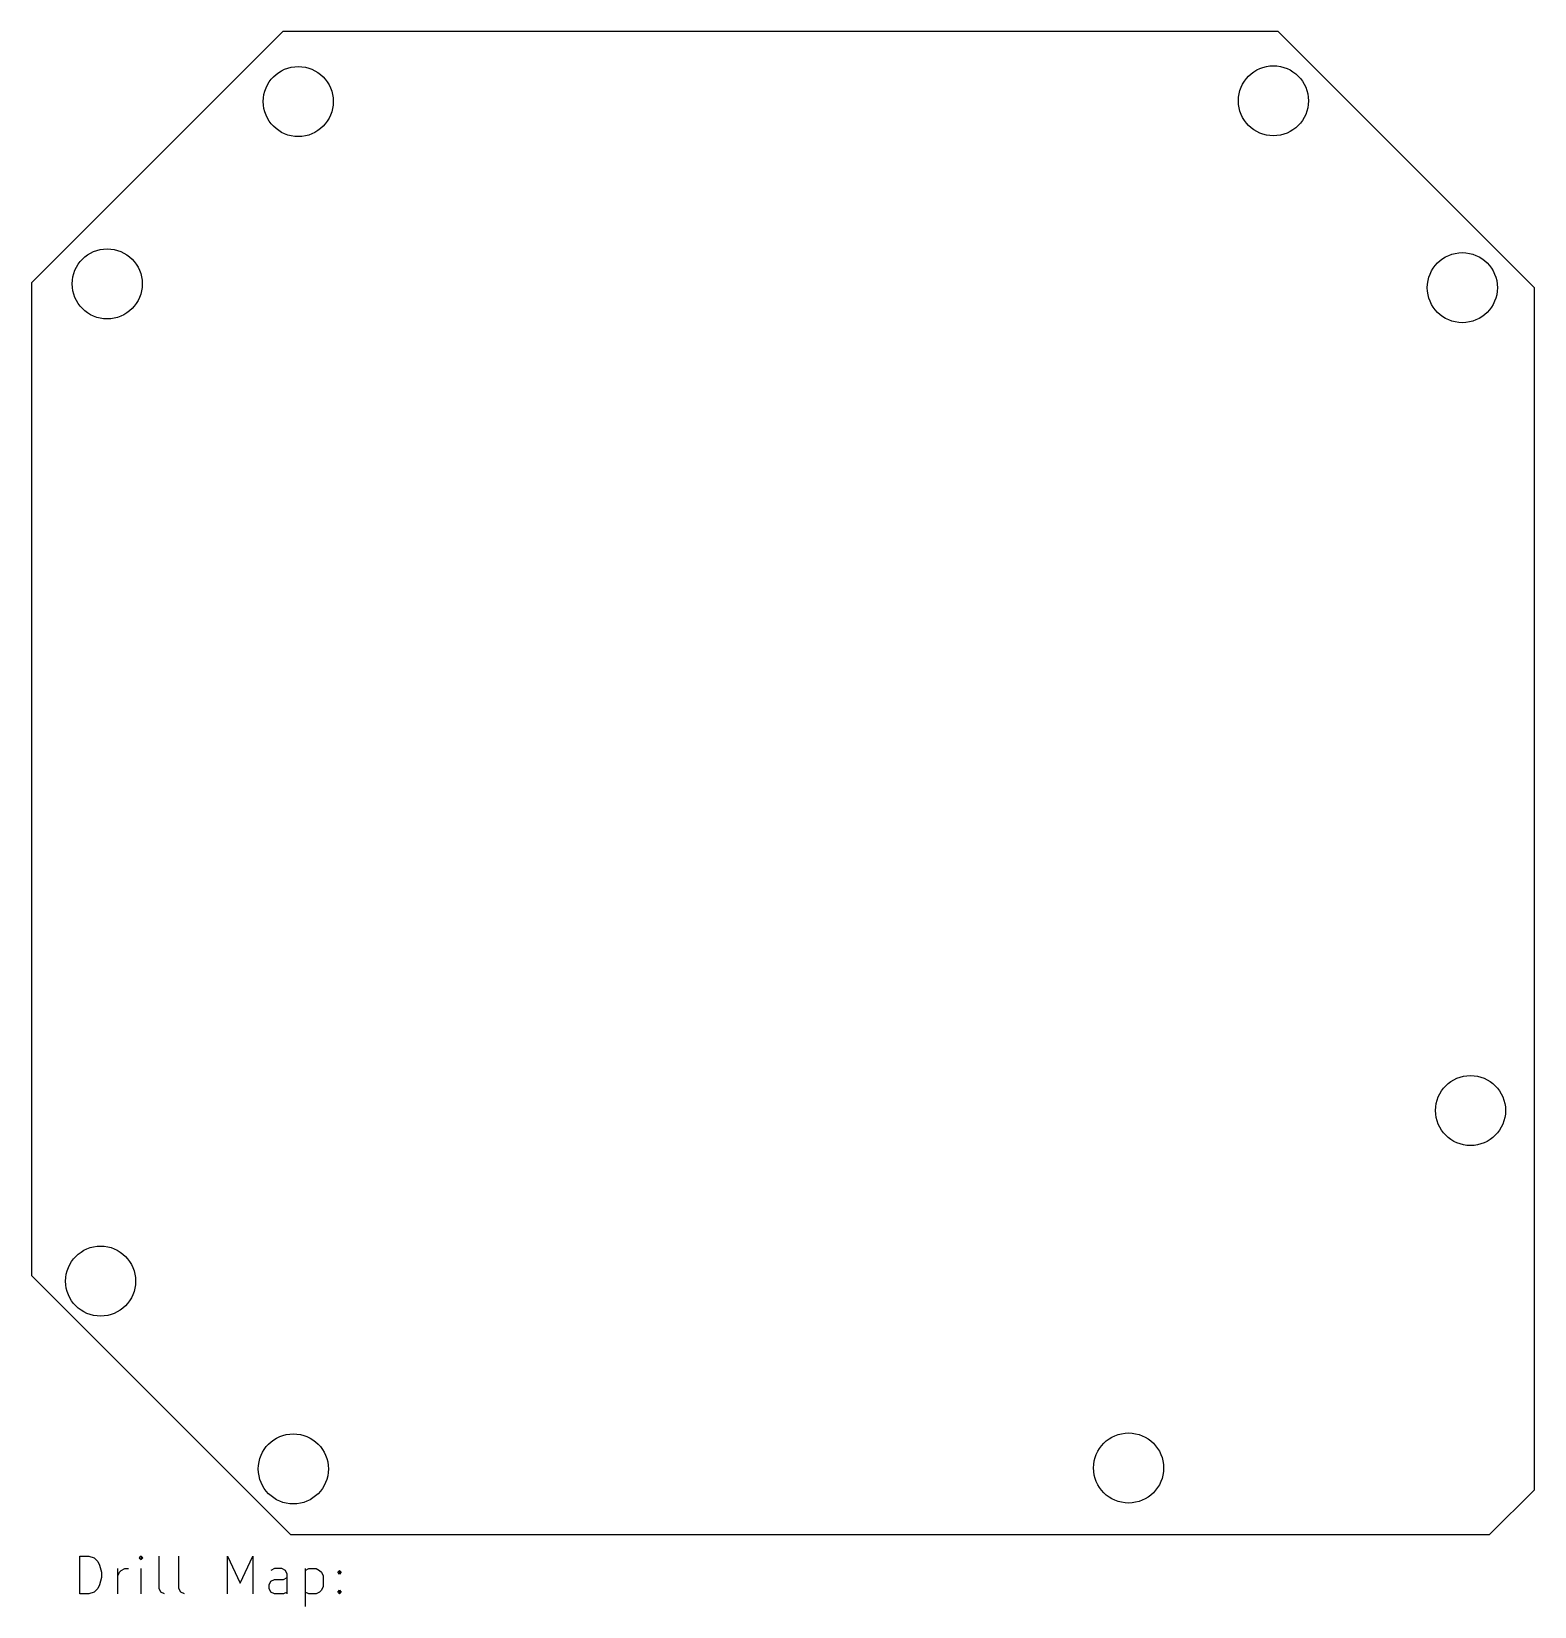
# Model space of a CAD drawing. Extents: x 140.3 to 219.7, y -144.5 to -61.3.
import ezdxf

# ---------------------------------------------------------------- set-up
doc = ezdxf.new("R2010")
doc.units = 0
doc.layers.add('BLACK', color=7, linetype='CONTINUOUS')

msp = doc.modelspace()

# ---------------------------------------------------------------- linework, layer by layer
at = {"layer": 'BLACK', "linetype": 'CONTINUOUS'}
for p, q in [((153.586, -61.2746), (140.306, -74.5546)), ((206.146, -61.2746), (153.586, -61.2746)), ((219.686, -74.8146), (206.146, -61.2746)), ((140.306, -74.5546), (140.306, -126.985)), ((219.686, -138.295), (219.686, -74.8146)), ((140.306, -126.985), (153.986, -140.665)), ((217.316, -140.665), (219.686, -138.295)), ((153.986, -140.665), (205.836, -140.665)), ((205.836, -140.665), (217.316, -140.665)), ((142.857, -143.794), (142.857, -141.794)), ((142.857, -141.794), (143.333, -141.794)), ((143.333, -141.794), (143.619, -141.89)), ((143.619, -141.89), (143.809, -142.08)), ((143.809, -142.08), (143.904, -142.271)), ((146.095, -141.794), (146, -141.89)), ((146, -141.89), (146.095, -141.985)), ((146.19, -141.89), (146.095, -141.794)), ((146.095, -141.794), (146.095, -141.985)), ((146.095, -141.985), (146.19, -141.89)), ((147.047, -143.509), (147.047, -141.794)), ((148.095, -143.509), (148.095, -141.794)), ((150.666, -143.794), (150.666, -141.794)), ((150.666, -141.794), (151.333, -143.223)), ((151.333, -143.223), (152, -141.794)), ((152, -141.794), (152, -143.794)), ((143.904, -142.271), (144, -142.651)), ((144, -142.937), (143.904, -143.318)), ((144, -142.651), (144, -142.937)), ((144.857, -143.794), (144.857, -142.461)), ((144.857, -142.842), (144.952, -142.651)), ((144.952, -142.651), (145.047, -142.556)), ((145.047, -142.556), (145.238, -142.461)), ((145.238, -142.461), (145.428, -142.461)), ((146.095, -143.794), (146.095, -142.461)), ((153.142, -142.461), (152.952, -142.556)), ((152.952, -143.128), (153.142, -143.032)), ((153.523, -142.461), (153.142, -142.461)), ((153.142, -143.032), (153.619, -143.032)), ((153.714, -142.556), (153.523, -142.461)), ((153.619, -143.032), (153.809, -142.937)), ((153.809, -142.747), (153.714, -142.556)), ((153.809, -143.794), (153.809, -142.747)), ((154.761, -142.461), (154.761, -144.461)), ((154.761, -142.556), (154.952, -142.461)), ((154.952, -142.461), (155.333, -142.461)), ((155.333, -142.461), (155.523, -142.556)), ((155.523, -142.556), (155.619, -142.651)), ((155.619, -142.651), (155.714, -142.842)), ((155.714, -142.842), (155.714, -143.413)), ((156.476, -142.651), (156.571, -142.556)), ((156.571, -142.747), (156.476, -142.651)), ((156.571, -142.556), (156.666, -142.651)), ((156.571, -142.556), (156.571, -142.747)), ((156.666, -142.651), (156.571, -142.747)), ((143.333, -143.794), (142.857, -143.794)), ((143.619, -143.699), (143.333, -143.794)), ((143.809, -143.509), (143.619, -143.699)), ((143.904, -143.318), (143.809, -143.509)), ((147.142, -143.699), (147.047, -143.509)), ((147.333, -143.794), (147.142, -143.699)), ((148.19, -143.699), (148.095, -143.509)), ((148.381, -143.794), (148.19, -143.699)), ((152.857, -143.318), (152.952, -143.128)), ((152.857, -143.509), (152.857, -143.318)), ((152.952, -143.699), (152.857, -143.509)), ((153.142, -143.794), (152.952, -143.699)), ((153.619, -143.794), (153.142, -143.794)), ((153.809, -143.699), (153.619, -143.794)), ((154.952, -143.794), (154.761, -143.699)), ((155.333, -143.794), (154.952, -143.794)), ((155.523, -143.699), (155.333, -143.794)), ((155.619, -143.604), (155.523, -143.699)), ((155.714, -143.413), (155.619, -143.604)), ((156.476, -143.699), (156.571, -143.604)), ((156.571, -143.794), (156.476, -143.699)), ((156.571, -143.604), (156.666, -143.699)), ((156.571, -143.604), (156.571, -143.794)), ((156.666, -143.699), (156.571, -143.794))]:
    msp.add_line(p, q, dxfattribs=at)
at = {"layer": 'BLACK'}
for centre in [(154.396, -64.9746), (205.896, -64.9346), (144.306, -74.6046), (215.876, -74.8046), (216.307, -118.266), (143.956, -127.275), (154.136, -137.195), (198.249, -137.145)]:
    msp.add_circle(centre, 1.85, dxfattribs=at)

doc.saveas('drawing.dxf')
